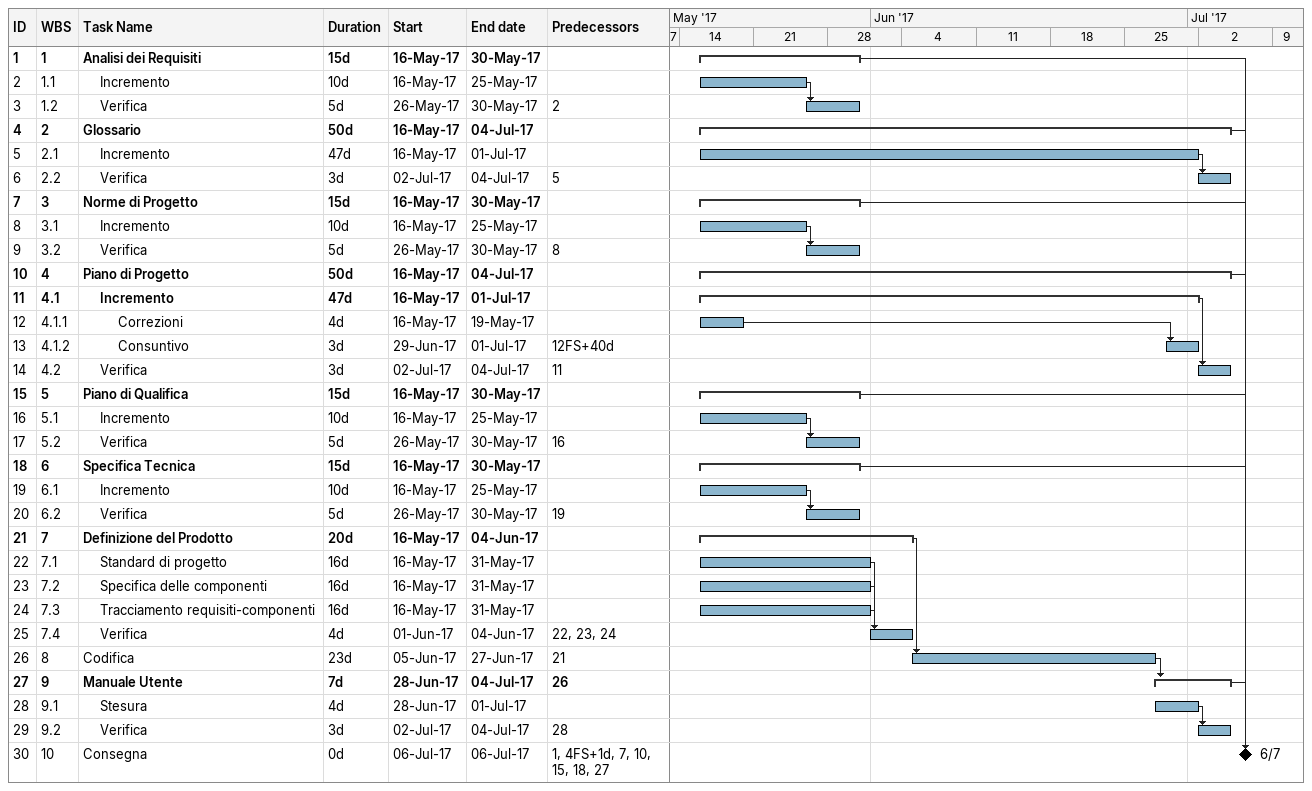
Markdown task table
| ID | WBS | Task | Duration | Start | Finish | Predecessors |
|---|---|---|---|---|---|---|
| 1 | 1 | **Analisi dei Requisiti** | 15d | 2017-05-16 | 2017-05-30 |  |
| 2 | 1.1 | Incremento | 10d | 2017-05-16 | 2017-05-25 |  |
| 3 | 1.2 | Verifica | 5d | 2017-05-26 | 2017-05-30 | 2 |
| 4 | 2 | **Glossario** | 50d | 2017-05-16 | 2017-07-04 |  |
| 5 | 2.1 | Incremento | 47d | 2017-05-16 | 2017-07-01 |  |
| 6 | 2.2 | Verifica | 3d | 2017-07-02 | 2017-07-04 | 5 |
| 7 | 3 | **Norme di Progetto** | 15d | 2017-05-16 | 2017-05-30 |  |
| 8 | 3.1 | Incremento | 10d | 2017-05-16 | 2017-05-25 |  |
| 9 | 3.2 | Verifica | 5d | 2017-05-26 | 2017-05-30 | 8 |
| 10 | 4 | **Piano di Progetto** | 50d | 2017-05-16 | 2017-07-04 |  |
| 11 | 4.1 | **Incremento** | 47d | 2017-05-16 | 2017-07-01 |  |
| 12 | 4.1.1 | Correzioni | 4d | 2017-05-16 | 2017-05-19 |  |
| 13 | 4.1.2 | Consuntivo | 3d | 2017-06-29 | 2017-07-01 | 12FS+40d |
| 14 | 4.2 | Verifica | 3d | 2017-07-02 | 2017-07-04 | 11 |
| 15 | 5 | **Piano di Qualifica** | 15d | 2017-05-16 | 2017-05-30 |  |
| 16 | 5.1 | Incremento | 10d | 2017-05-16 | 2017-05-25 |  |
| 17 | 5.2 | Verifica | 5d | 2017-05-26 | 2017-05-30 | 16 |
| 18 | 6 | **Specifica Tecnica** | 15d | 2017-05-16 | 2017-05-30 |  |
| 19 | 6.1 | Incremento | 10d | 2017-05-16 | 2017-05-25 |  |
| 20 | 6.2 | Verifica | 5d | 2017-05-26 | 2017-05-30 | 19 |
| 21 | 7 | **Definizione del Prodotto** | 20d | 2017-05-16 | 2017-06-04 |  |
| 22 | 7.1 | Standard di progetto | 16d | 2017-05-16 | 2017-05-31 |  |
| 23 | 7.2 | Specifica delle componenti | 16d | 2017-05-16 | 2017-05-31 |  |
| 24 | 7.3 | Tracciamento requisiti-componenti | 16d | 2017-05-16 | 2017-05-31 |  |
| 25 | 7.4 | Verifica | 4d | 2017-06-01 | 2017-06-04 | 22, 23, 24 |
| 26 | 8 | Codifica | 23d | 2017-06-05 | 2017-06-27 | 21 |
| 27 | 9 | **Manuale Utente** | 7d | 2017-06-28 | 2017-07-04 | 26 |
| 28 | 9.1 | Stesura | 4d | 2017-06-28 | 2017-07-01 |  |
| 29 | 9.2 | Verifica | 3d | 2017-07-02 | 2017-07-04 | 28 |
| 30 | 10 | Consegna | 0d | 2017-07-06 | 2017-07-06 | 1, 4FS+1d, 7, 10, 15, 18, 27 |
